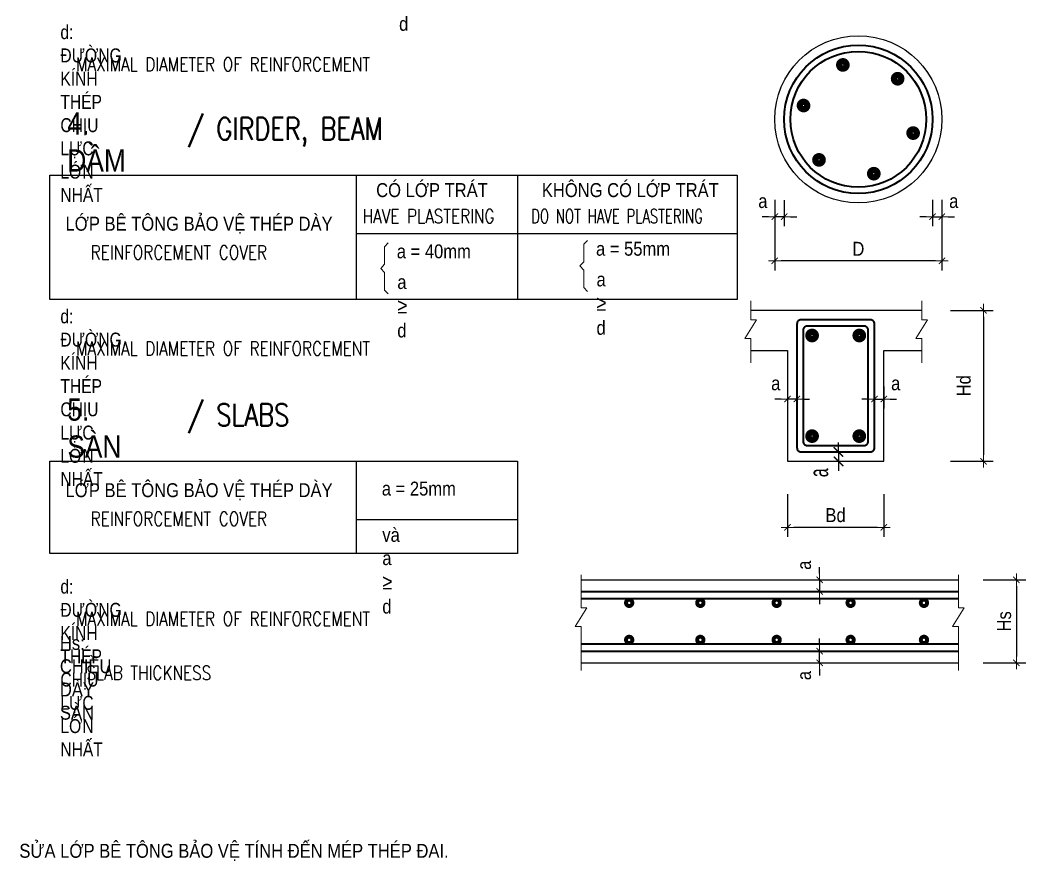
# Model space of a CAD drawing. Header units: millimetres. Extents: x 408913 to 1237273, y -191467 to -86666.
# Drawn here: x 576912 to 592786, y -188873 to -175608 of the extents above; entities that cross this region are included whole.
import ezdxf
from ezdxf.enums import TextEntityAlignment as Align

# ---------------------------------------------------------------- set-up
doc = ezdxf.new("R2010")
doc.units = ezdxf.units.MM
doc.header["$LTSCALE"] = 35
doc.header["$PDMODE"] = 3
for name, color, linetype, lineweight in [('02DIM', 1, 'Continuous', 18), ('03BORDER', 3, 'Continuous', 25), ('NDC_S_DIM', 1, 'Continuous', 9), ('NDC_S_ENG TEXT', 2, 'Continuous', 9), ('NDC_S_REBAR', 4, 'Continuous', 35), ('NDC_S_VN TEXT', 7, 'Continuous', 9)]:
    doc.layers.add(name, color=color, linetype=linetype, lineweight=lineweight)
doc.layers.add('AS-XXXX-ELEV', color=7, linetype='Continuous')
doc.layers.add('DIM', color=1, linetype='Continuous')
doc.styles.add('Arial', font='arial.ttf', dxfattribs={"width": 0.6})
doc.styles.add('NDC_ARIAL', font='arial.ttf', dxfattribs={"width": 0.85})
doc.styles.add('NDC_ROMANS', font='romans.shx', dxfattribs={"width": 0.8})
doc.styles.add('vnsimplex', font='vnsimplex.shx', dxfattribs={"width": 0.65})
doc.dimstyles.new('DIM1-25', dxfattribs={"dimscale": 1.2, "dimtxt": 250, "dimasz": 125, "dimexe": 125, "dimexo": 0.06, "dimgap": 100, "dimtad": 1, "dimdec": 0, "dimzin": 0, "dimdsep": 46, "dimtxsty": 'vnsimplex', "dimblk": 'ARCHTICK', "dimcen": 100, "dimdle": 125, "dimclrd": 256, "dimclre": 256, "dimclrt": 2, "dimadec": 0, "dimazin": 0, "dimtfac": 1, "dimtdec": 0, "dimtix": 1, "dimtmove": 2, "dimatfit": 0, "dimfxl": 1, "dimtolj": 1, "dimtzin": 0, "dimarcsym": 0})
doc.dimstyles.new('NDC_1-100', dxfattribs={"dimscale": 100, "dimtxt": 2.2, "dimasz": 1, "dimexe": 1.5, "dimexo": 2, "dimgap": 0.8, "dimtad": 1, "dimdec": 0, "dimdsep": 46, "dimtxsty": 'NDC_ARIAL', "dimblk": 'DIMMARK', "dimcen": 49999.938995, "dimdle": 1.5, "dimclrd": 1, "dimclre": 1, "dimclrt": 3, "dimadec": 0, "dimazin": 0, "dimtfac": 1, "dimtdec": 0, "dimtix": 1, "dimtmove": 2, "dimatfit": 3, "dimfxl": 1, "dimarcsym": 0})

# ---------------------------------------------------------------- blocks, each defined once
blk = doc.blocks.new('DIMMARK')
at = {"layer": 'NDC_S_DIM', "color": 1}
blk.add_line((-1.5, 0), (1, 0), dxfattribs=at)
at = {"layer": 'NDC_S_DIM', "color": 2, "const_width": 0.15}
blk.add_lwpolyline([(-0.5, -0.5), (0.5, 0.5)], dxfattribs=at)
blk = doc.blocks.new('*D124')
at = {"layer": 'DEFPOINTS', "color": 0, "ltscale": 30, "transparency": 16777216}
for p in [(589025, -181186), (589173, -181186), (589025, -181586)]:
    blk.add_point(p, dxfattribs=at)
at = {"layer": 'DIM', "color": 1, "lineweight": -2, "ltscale": 30, "transparency": 16777216}
for p, q in [((589025, -181386), (589025, -181736)), ((589173, -181386), (589173, -181736)), ((588925, -181586), (588825, -181586)), ((589173, -181586), (589025, -181586)), ((589273, -181586), (589373, -181586))]:
    blk.add_line(p, q, dxfattribs=at)
at = {"layer": 'DIM', "color": 1, "lineweight": -2, "ltscale": 30, "transparency": 16777216, "xscale": 100, "yscale": 100, "zscale": 100}
blk.add_blockref('DIMMARK', (589025, -181586), dxfattribs=at)
at = {"layer": 'DIM', "color": 1, "lineweight": -2, "ltscale": 30, "transparency": 16777216, "xscale": 100, "yscale": 100, "zscale": 100, "rotation": 180}
blk.add_blockref('DIMMARK', (589173, -181586), dxfattribs=at)
at = {"layer": 'DIM', "color": 3, "ltscale": 30, "transparency": 16777216, "insert": (588838, -181340), "char_height": 220, "attachment_point": 5, "style": 'NDC_ARIAL'}
blk.add_mtext('a', dxfattribs=at)
blk = doc.blocks.new('*D125')
at = {"layer": 'DEFPOINTS', "color": 0, "ltscale": 30, "transparency": 16777216}
for p in [(589023, -182886), (590542, -182886), (589023, -183611)]:
    blk.add_point(p, dxfattribs=at)
at = {"layer": 'DIM', "color": 1, "lineweight": -2, "ltscale": 30, "transparency": 16777216}
for p, q in [((589023, -183086), (589023, -183761)), ((590542, -183086), (590542, -183761)), ((590442, -183611), (589123, -183611))]:
    blk.add_line(p, q, dxfattribs=at)
at = {"layer": 'DIM', "color": 1, "lineweight": -2, "ltscale": 30, "transparency": 16777216, "xscale": 100, "yscale": 100, "zscale": 100, "rotation": 180}
blk.add_blockref('DIMMARK', (589023, -183611), dxfattribs=at)
at = {"layer": 'DIM', "color": 1, "lineweight": -2, "ltscale": 30, "transparency": 16777216, "xscale": 100, "yscale": 100, "zscale": 100}
blk.add_blockref('DIMMARK', (590542, -183611), dxfattribs=at)
at = {"layer": 'DIM', "color": 3, "ltscale": 30, "transparency": 16777216, "insert": (589782, -183419), "char_height": 220, "attachment_point": 5, "style": 'NDC_ARIAL'}
blk.add_mtext('Bd', dxfattribs=at)
blk = doc.blocks.new('*D126')
at = {"layer": 'DEFPOINTS', "color": 0, "ltscale": 30, "transparency": 16777216}
for p in [(589017, -185564), (589531, -185564), (589017, -185749)]:
    blk.add_point(p, dxfattribs=at)
at = {"layer": 'DIM', "color": 1, "lineweight": -2, "ltscale": 30, "transparency": 16777216}
for p, q in [((589531, -185464), (589531, -185364)), ((589217, -185564), (589681, -185564)), ((589531, -185749), (589531, -185564)), ((589217, -185749), (589681, -185749)), ((589531, -185849), (589531, -185949))]:
    blk.add_line(p, q, dxfattribs=at)
at = {"layer": 'DIM', "color": 1, "lineweight": -2, "ltscale": 30, "transparency": 16777216, "xscale": 100, "yscale": 100, "zscale": 100}
for p, rotation in [((589531, -185564), 270), ((589531, -185749), 90)]:
    blk.add_blockref('DIMMARK', p, dxfattribs=dict(at, rotation=rotation))
at = {"layer": 'DIM', "color": 3, "ltscale": 30, "transparency": 16777216, "insert": (589286, -185949), "char_height": 220, "attachment_point": 5, "rotation": 90, "style": 'NDC_ARIAL'}
blk.add_mtext('a', dxfattribs=at)
blk = doc.blocks.new('*D127')
at = {"layer": 'DEFPOINTS', "color": 0, "ltscale": 30, "transparency": 16777216}
for p in [(589017, -184439), (589017, -184624), (589531, -184624)]:
    blk.add_point(p, dxfattribs=at)
at = {"layer": 'DIM', "color": 1, "lineweight": -2, "ltscale": 30, "transparency": 16777216}
for p, q in [((589531, -184339), (589531, -184239)), ((589217, -184439), (589681, -184439)), ((589531, -184439), (589531, -184624)), ((589217, -184624), (589681, -184624)), ((589531, -184724), (589531, -184824))]:
    blk.add_line(p, q, dxfattribs=at)
at = {"layer": 'DIM', "color": 1, "lineweight": -2, "ltscale": 30, "transparency": 16777216, "xscale": 100, "yscale": 100, "zscale": 100}
for p, rotation in [((589531, -184439), 270), ((589531, -184624), 90)]:
    blk.add_blockref('DIMMARK', p, dxfattribs=dict(at, rotation=rotation))
at = {"layer": 'DIM', "color": 3, "ltscale": 30, "transparency": 16777216, "insert": (589286, -184208), "char_height": 220, "attachment_point": 5, "rotation": 90, "style": 'NDC_ARIAL'}
blk.add_mtext('a', dxfattribs=at)
blk = doc.blocks.new('*D128')
at = {"layer": 'DEFPOINTS', "color": 0, "ltscale": 30, "transparency": 16777216}
for p in [(591914, -184439), (591914, -185749), (592636, -185749)]:
    blk.add_point(p, dxfattribs=at)
at = {"layer": 'DIM', "color": 1, "lineweight": -2, "ltscale": 30, "transparency": 16777216}
for p, q in [((592114, -184439), (592786, -184439)), ((592636, -184539), (592636, -185649)), ((592114, -185749), (592786, -185749))]:
    blk.add_line(p, q, dxfattribs=at)
at = {"layer": 'DIM', "color": 1, "lineweight": -2, "ltscale": 30, "transparency": 16777216, "xscale": 100, "yscale": 100, "zscale": 100}
for p, rotation in [((592636, -184439), 90), ((592636, -185749), 270)]:
    blk.add_blockref('DIMMARK', p, dxfattribs=dict(at, rotation=rotation))
at = {"layer": 'DIM', "color": 3, "ltscale": 30, "transparency": 16777216, "insert": (592444, -185094), "char_height": 220, "attachment_point": 5, "rotation": 90, "style": 'NDC_ARIAL'}
blk.add_mtext('Hs', dxfattribs=at)
blk = doc.blocks.new('*D129')
at = {"layer": 'DEFPOINTS', "color": 0, "ltscale": 30, "transparency": 16777216}
for p in [(591396, -180187), (591396, -182568), (592118, -182568)]:
    blk.add_point(p, dxfattribs=at)
at = {"layer": 'DIM', "color": 1, "lineweight": -2, "ltscale": 30, "transparency": 16777216}
for p, q in [((591596, -180187), (592268, -180187)), ((592118, -180287), (592118, -182468)), ((591596, -182568), (592268, -182568))]:
    blk.add_line(p, q, dxfattribs=at)
at = {"layer": 'DIM', "color": 1, "lineweight": -2, "ltscale": 30, "transparency": 16777216, "xscale": 100, "yscale": 100, "zscale": 100}
for p, rotation in [((592118, -180187), 90), ((592118, -182568), 270)]:
    blk.add_blockref('DIMMARK', p, dxfattribs=dict(at, rotation=rotation))
at = {"layer": 'DIM', "color": 3, "ltscale": 30, "transparency": 16777216, "insert": (591806, -181377), "char_height": 220, "attachment_point": 5, "rotation": 90, "style": 'NDC_ARIAL'}
blk.add_mtext('Hd', dxfattribs=at)
blk = doc.blocks.new('_ArchTick')
at = {"color": 0, "linetype": 'ByBlock', "const_width": 0.15}
blk.add_lwpolyline([(-0.5, -0.5), (0.5, 0.5)], dxfattribs=at)
blk = doc.blocks.new('*D130')
at = {"layer": '02DIM', "lineweight": -2, "transparency": 16777216}
for p, q in [((589829, -182421), (589829, -182271)), ((589521, -182421), (589979, -182421)), ((589829, -182421), (589829, -182569)), ((589525, -182569), (589979, -182569)), ((589829, -182569), (589829, -182719))]:
    blk.add_line(p, q, dxfattribs=at)
at = {"layer": 'DEFPOINTS', "color": 0, "transparency": 16777216}
for p in [(589521, -182421), (589525, -182569), (589829, -182569)]:
    blk.add_point(p, dxfattribs=at)
at = {"layer": '02DIM', "lineweight": -2, "transparency": 16777216, "xscale": 150, "yscale": 150, "zscale": 150}
for p, rotation in [((589829, -182421), 270), ((589829, -182569), 90)]:
    blk.add_blockref('_ArchTick', p, dxfattribs=dict(at, rotation=rotation))
at = {"layer": '02DIM', "color": 2, "transparency": 16777216, "insert": (589518, -182750), "char_height": 300, "attachment_point": 5, "rotation": 90, "style": 'Arial'}
blk.add_mtext('\\A1;a', dxfattribs=at)
blk = doc.blocks.new('*D132')
at = {"layer": 'DEFPOINTS', "color": 0, "ltscale": 30, "transparency": 16777216}
for p in [(588822, -178245), (591461, -178245), (588822, -179406)]:
    blk.add_point(p, dxfattribs=at)
at = {"layer": 'DIM', "color": 1, "lineweight": -2, "ltscale": 30, "transparency": 16777216}
for p, q in [((588822, -178445), (588822, -179556)), ((591461, -178445), (591461, -179556)), ((591361, -179406), (588922, -179406))]:
    blk.add_line(p, q, dxfattribs=at)
at = {"layer": 'DIM', "color": 1, "lineweight": -2, "ltscale": 30, "transparency": 16777216, "xscale": 100, "yscale": 100, "zscale": 100, "rotation": 180}
blk.add_blockref('DIMMARK', (588822, -179406), dxfattribs=at)
at = {"layer": 'DIM', "color": 1, "lineweight": -2, "ltscale": 30, "transparency": 16777216, "xscale": 100, "yscale": 100, "zscale": 100}
blk.add_blockref('DIMMARK', (591461, -179406), dxfattribs=at)
at = {"layer": 'DIM', "color": 3, "ltscale": 30, "transparency": 16777216, "insert": (590142, -179216), "char_height": 220, "attachment_point": 5, "style": 'NDC_ARIAL'}
blk.add_mtext('D', dxfattribs=at)
blk = doc.blocks.new('*D133')
at = {"layer": 'DEFPOINTS', "color": 0, "ltscale": 30, "transparency": 16777216}
for p in [(588822, -178245), (588970, -178249), (588822, -178710)]:
    blk.add_point(p, dxfattribs=at)
at = {"layer": 'DIM', "color": 1, "lineweight": -2, "ltscale": 30, "transparency": 16777216}
for p, q in [((588822, -178445), (588822, -178860)), ((588970, -178449), (588970, -178860)), ((588722, -178710), (588622, -178710)), ((588970, -178710), (588822, -178710)), ((589070, -178710), (589170, -178710))]:
    blk.add_line(p, q, dxfattribs=at)
at = {"layer": 'DIM', "color": 1, "lineweight": -2, "ltscale": 30, "transparency": 16777216, "xscale": 100, "yscale": 100, "zscale": 100}
blk.add_blockref('DIMMARK', (588822, -178710), dxfattribs=at)
at = {"layer": 'DIM', "color": 1, "lineweight": -2, "ltscale": 30, "transparency": 16777216, "xscale": 100, "yscale": 100, "zscale": 100, "rotation": 180}
blk.add_blockref('DIMMARK', (588970, -178710), dxfattribs=at)
at = {"layer": 'DIM', "color": 3, "ltscale": 30, "transparency": 16777216, "insert": (588635, -178464), "char_height": 220, "attachment_point": 5, "style": 'NDC_ARIAL'}
blk.add_mtext('a', dxfattribs=at)
blk = doc.blocks.new('*D141')
at = {"layer": 'DEFPOINTS', "color": 0, "ltscale": 30, "transparency": 16777216}
for p in [(591313, -178243), (591461, -178245), (591461, -178710)]:
    blk.add_point(p, dxfattribs=at)
at = {"layer": 'DIM', "color": 1, "lineweight": -2, "ltscale": 30, "transparency": 16777216}
for p, q in [((591313, -178443), (591313, -178860)), ((591461, -178445), (591461, -178860)), ((591213, -178710), (591113, -178710)), ((591313, -178710), (591461, -178710)), ((591561, -178710), (591661, -178710))]:
    blk.add_line(p, q, dxfattribs=at)
at = {"layer": 'DIM', "color": 1, "lineweight": -2, "ltscale": 30, "transparency": 16777216, "xscale": 100, "yscale": 100, "zscale": 100}
blk.add_blockref('DIMMARK', (591313, -178710), dxfattribs=at)
at = {"layer": 'DIM', "color": 1, "lineweight": -2, "ltscale": 30, "transparency": 16777216, "xscale": 100, "yscale": 100, "zscale": 100, "rotation": 180}
blk.add_blockref('DIMMARK', (591461, -178710), dxfattribs=at)
at = {"layer": 'DIM', "color": 3, "ltscale": 30, "transparency": 16777216, "insert": (591648, -178464), "char_height": 220, "attachment_point": 5, "style": 'NDC_ARIAL'}
blk.add_mtext('a', dxfattribs=at)
blk = doc.blocks.new('*D156')
at = {"layer": 'DEFPOINTS', "color": 0, "ltscale": 30, "transparency": 16777216}
for p in [(590395, -181186), (590544, -181186), (590544, -181586)]:
    blk.add_point(p, dxfattribs=at)
at = {"layer": 'DIM', "color": 1, "lineweight": -2, "ltscale": 30, "transparency": 16777216}
for p, q in [((590395, -181386), (590395, -181736)), ((590544, -181386), (590544, -181736)), ((590295, -181586), (590195, -181586)), ((590395, -181586), (590544, -181586)), ((590644, -181586), (590744, -181586))]:
    blk.add_line(p, q, dxfattribs=at)
at = {"layer": 'DIM', "color": 1, "lineweight": -2, "ltscale": 30, "transparency": 16777216, "xscale": 100, "yscale": 100, "zscale": 100}
blk.add_blockref('DIMMARK', (590395, -181586), dxfattribs=at)
at = {"layer": 'DIM', "color": 1, "lineweight": -2, "ltscale": 30, "transparency": 16777216, "xscale": 100, "yscale": 100, "zscale": 100, "rotation": 180}
blk.add_blockref('DIMMARK', (590544, -181586), dxfattribs=at)
at = {"layer": 'DIM', "color": 3, "ltscale": 30, "transparency": 16777216, "insert": (590731, -181340), "char_height": 220, "attachment_point": 5, "style": 'NDC_ARIAL'}
blk.add_mtext('a', dxfattribs=at)

msp = doc.modelspace()

# ---------------------------------------------------------------- linework, layer by layer
at = {"layer": '02DIM'}
for points in [[(588447, -181015.7), (588447, -180629.8), (588350.6, -180629.8), (588534.1, -180338.4), (588447, -180338.4), (588447, -180035.5)], [(591144.6, -181015.7), (591144.6, -180629.8), (591048.2, -180629.8), (591231.7, -180338.4), (591144.6, -180338.4), (591144.6, -180035.5)], [(585768.9, -185871.3), (585768.9, -185173.2), (585672.5, -185173.2), (585856, -184881.7), (585768.9, -184881.7), (585768.9, -184361.9)], [(591723.6, -185871.3), (591723.6, -185173.2), (591627.2, -185173.2), (591810.7, -184881.7), (591723.6, -184881.7), (591723.6, -184361.9)]]:
    msp.add_lwpolyline(points, dxfattribs=at)
at = {"layer": '03BORDER'}
for p, q in [((588447, -180823.2), (589024.6, -180823.2)), ((590543.6, -180823.2), (591144.6, -180823.2)), ((585768.9, -184439.1), (591723.6, -184439.1)), ((585768.9, -185749.2), (591723.6, -185749.2))]:
    msp.add_line(p, q, dxfattribs=at)
for points in [[(591144.6, -180187), (588447, -180187)], [(589024.6, -180823.2), (589024.6, -182568.7), (590543.6, -182568.7), (590543.6, -180823.2)]]:
    msp.add_lwpolyline(points, dxfattribs=at)
msp.add_circle((590141.6, -177173.1), 1319.3, dxfattribs=at)
at = {"layer": 'AS-XXXX-ELEV'}
for p, q in [((582215.8, -178053.5), (582215.8, -180016.1)), ((584763, -178053.5), (584763, -180016.1)), ((582215.8, -178973.6), (588230.9, -178973.6)), ((582215.8, -182567.1), (582215.8, -184024)), ((584763, -182567.1), (584763, -184024)), ((582215.8, -183487.3), (584763, -183487.3))]:
    msp.add_line(p, q, dxfattribs=at)
msp.add_lwpolyline([(577382.2, -178053.5), (588230.9, -178053.5), (588230.9, -180016.1), (577382.2, -180016.1)], close=True, dxfattribs=at)
msp.add_lwpolyline([(584763, -184024), (577382.2, -184024), (577382.2, -182567.1), (584763, -182567.1)], dxfattribs=at)
at = {"layer": 'NDC_S_REBAR'}
for p, q in [((585768.9, -184624.4), (591723.6, -184624.4)), ((591723.6, -184736.9), (585768.9, -184736.9)), ((591723.6, -185451.4), (585768.9, -185451.4)), ((585768.9, -185563.9), (591723.6, -185563.9))]:
    msp.add_line(p, q, dxfattribs=at)
at = {"layer": 'NDC_S_REBAR', "const_width": 100}
for points in [[(589868.4, -176365.6, -1), (589926.4, -176265.1, -1)], [(590704.3, -176532.7, -1), (590820.3, -176532.7, -1)], [(589305.6, -177005.9, -1), (589247.6, -176905.5, -1)], [(590977.5, -177340.3, -1), (591035.5, -177440.7, -1)], [(589578.8, -177813.5, -1), (589462.8, -177813.5, -1)], [(590414.8, -177980.6, -1), (590356.7, -178081.1, -1)], [(589353.5, -180584.1, -1), (589469.6, -180584.1, -1)], [(590214.6, -180584.1, 1), (590098.6, -180584.1, 1)], [(589353.5, -182171.5, 1), (589469.6, -182171.5, 1)], [(590214.6, -182171.5, -1), (590098.6, -182171.5, -1)], [(586493.7, -184801.8, 1), (586556.2, -184801.8, 1)], [(587616.8, -184801.8, 1), (587679.3, -184801.8, 1)], [(588821.5, -184801.8, 1), (588884, -184801.8, 1)], [(589988.4, -184801.8, 1), (590050.9, -184801.8, 1)], [(591146.1, -184801.8, 1), (591208.6, -184801.8, 1)], [(586493.7, -185386.5, -1), (586556.2, -185386.5, -1)], [(587616.8, -185386.5, -1), (587679.3, -185386.5, -1)], [(588821.5, -185386.5, -1), (588884, -185386.5, -1)], [(589988.4, -185386.5, -1), (590050.9, -185386.5, -1)], [(591146.1, -185386.5, -1), (591208.6, -185386.5, -1)]]:
    msp.add_lwpolyline(points, format="xyb", close=True, dxfattribs=at)
at = {"layer": 'NDC_S_REBAR'}
for points in [[(589172.7, -180400.5), (589172.7, -182355.1, 0.4142136), (589238.1, -182420.5), (590330, -182420.5, 0.4142136), (590395.4, -182355.1), (590395.4, -180400.5, 0.4142136), (590330, -180335.1), (589238.1, -180335.1, 0.4142136)], [(590296.2, -180499.1, 0.4142136), (590231.4, -180434.3), (589336.7, -180434.3, 0.4142136), (589271.9, -180499.1), (589271.9, -182256.5, 0.4142136), (589336.7, -182321.3), (590231.4, -182321.3, 0.4142136), (590296.2, -182256.5)]]:
    msp.add_lwpolyline(points, format="xyb", close=True, dxfattribs=at)
for radius in [1171.2, 1071.9]:
    msp.add_circle((590141.6, -177173.1), radius, dxfattribs=at)
at = {"layer": 'NDC_S_VN TEXT'}
for points in [[(582721.2, -179928.8), (582664.5, -179868.3), (582664.5, -179592.3), (582602.6, -179526.5), (582664.5, -179460.7), (582664.5, -179184.7), (582721.2, -179124.3)], [(585865.4, -179887.6), (585808.7, -179827.2), (585808.7, -179551.2), (585746.7, -179485.4), (585808.7, -179419.6), (585808.7, -179143.6), (585865.4, -179083.1)]]:
    msp.add_lwpolyline(points, dxfattribs=at)

# ---------------------------------------------------------------- texts
at = {"layer": 'DEFPOINTS', "color": 1, "style": 'NDC_ARIAL', "width": 0.85}
msp.add_text('SỬA LỚP BÊ TÔNG BẢO VỆ TÍNH ĐẾN MÉP THÉP ĐAI.', height=220, dxfattribs=at).set_placement((576900.2, -188824.3))
at = {"layer": 'NDC_S_ENG TEXT', "style": 'NDC_ROMANS'}
for s, height, width, p in [('MAXIMAL DIAMETER OF REINFORCEMENT', 220, 0.8, (577794, -176415.5)), ('/ GIRDER, BEAM', 350, 0.8, (579553.4, -177497)), ('HAVE PLASTERING', 220, 0.8, (582317.5, -178811.8)), ('DO NOT HAVE PLASTERING', 220, 0.7, (584975.7, -178811.8)), ('REINFORCEMENT COVER', 220, 0.8, (578026, -179383.1)), ('MAXIMAL DIAMETER OF REINFORCEMENT', 220, 0.8, (577794, -180899.1)), ('/ SLABS', 350, 0.8, (579553.4, -182010.6)), ('REINFORCEMENT COVER', 220, 0.8, (578026, -183587.2)), ('MAXIMAL DIAMETER OF REINFORCEMENT', 220, 0.8, (577794, -185162.9)), ('SLAB THICKNESS', 220, 0.8, (577959.1, -186016.9))]:
    msp.add_text(s, height=height, dxfattribs=dict(at, width=width)).set_placement(p)
at = {"layer": 'NDC_S_VN TEXT', "style": 'NDC_ARIAL', "width": 0.85}
for s, p in [('CÓ LỚP TRÁT', (582531.6, -178290)), ('KHÔNG CÓ LỚP TRÁT', (585146.4, -178290)), ('LỚP BÊ TÔNG BẢO VỆ THÉP DÀY', (577628.3, -178820.4)), ('LỚP BÊ TÔNG BẢO VỆ THÉP DÀY', (577628.3, -183024.5))]:
    msp.add_text(s, height=220, dxfattribs=at).set_placement(p, align=Align.MIDDLE_LEFT)
for s, p in [('a = 40mm', (582857.2, -179366.3)), ('a = 55mm', (586001.3, -179325.1)), ('a = 25mm', (582620.9, -183109.2))]:
    msp.add_text(s, height=220, dxfattribs=at).set_placement(p)
at = {"layer": 'NDC_S_VN TEXT', "attachment_point": 1, "style": 'NDC_ARIAL'}
for s, insert, char_height, width in [('a {\\H1.083x;≥} d', (582893.3, -174792.9), 220, 0.75), ('{\\W0.8;d: ĐƯỜNG KÍNH THÉP CHỊU LỰC LỚN NHẤT}', (577547.8, -175688.2), 220, 0.75), ('4. DẦM', (577657.1, -177064.1), 350, 0.85), ('a {\\H1.083x;≥} d', (582865.1, -179630.4), 220, 0.75), ('a {\\H1.083x;≥} d', (586009.3, -179589.2), 220, 0.75), ('{\\W0.8;d: ĐƯỜNG KÍNH THÉP CHỊU LỰC LỚN NHẤT}', (577547.8, -180171.9), 220, 0.75), ('5. SÀN', (577657.1, -181577.7), 350, 0.85), ('và a {\\H1.083x;≥} d', (582628.8, -183619.4), 220, 0.75), ('{\\W0.8;d: ĐƯỜNG KÍNH THÉP CHỊU LỰC LỚN NHẤT}', (577547.8, -184435.7), 220, 0.75), ('Hs: CHIỀU DÀY SÀN', (577540.2, -185325.1), 220, 0.75)]:
    msp.add_mtext(s, dxfattribs=dict(at, insert=insert, char_height=char_height, width=width))

# ---------------------------------------------------------------- dimensions: what is measured, and where the dimension line sits
at = {"layer": '02DIM'}
dim = msp.add_linear_dim(base=(589829, -182568.7), p1=(589521.1, -182420.5), p2=(589524.6, -182568.7), angle=90, text='a', dimstyle='DIM1-25', override={"dimtxsty": 'Arial'}, dxfattribs=at)
dim.commit()
dim.dimension.update_dxf_attribs({"geometry": '*D130', "text_midpoint": (589517.7, -182750.2), "dimtype": 160})
at = {"layer": 'DIM', "ltscale": 30}
for base, p1, p2, picture, middle in [((588822.3, -178709.5), (588970.4, -178249.4), (588822.3, -178245), '*D133', (588635.3, -178464)), ((589024.6, -181585.8), (589172.7, -181185.6), (589024.6, -181185.6), '*D124', (588837.6, -181340.3))]:
    dim = msp.add_linear_dim(base=base, p1=p1, p2=p2, text='a', dimstyle='NDC_1-100', dxfattribs=at)
    dim.commit()
    dim.dimension.update_dxf_attribs({"geometry": picture, "text_midpoint": middle, "dimtype": 160})
for base, p1, p2, text, picture, middle in [((588822.3, -179406.2), (591460.8, -178245), (588822.3, -178245), 'D', '*D132', (590141.6, -179216.2)), ((589022.6, -183610.8), (590541.6, -182886.3), (589022.6, -182886.3), 'Bd', '*D125', (589782.1, -183419))]:
    dim = msp.add_linear_dim(base=base, p1=p1, p2=p2, text=text, dimstyle='NDC_1-100', dxfattribs=at)
    dim.commit()
    dim.dimension.update_dxf_attribs({"geometry": picture, "text_midpoint": middle})
for base, p1, p2, angle, text, picture, middle in [((591460.8, -178709.5), (591312.7, -178242.6), (591460.8, -178245), 180, 'a', '*D141', (591647.8, -178464)), ((592117.5, -182567.7), (591395.5, -180187), (591395.5, -182567.7), 90, 'Hd', '*D129', (591806.2, -181377.3)), ((590543.6, -181585.8), (590395.4, -181185.6), (590543.6, -181185.6), 180, 'a', '*D156', (590730.5, -181340.3)), ((589531.3, -184624.4), (589017, -184439.1), (589017, -184624.4), 90, 'a', '*D127', (589285.7, -184208.3)), ((589531.3, -185563.9), (589017, -185749.2), (589017, -185563.9), 270, 'a', '*D126', (589285.7, -185949.2))]:
    dim = msp.add_linear_dim(base=base, p1=p1, p2=p2, angle=angle, text=text, dimstyle='NDC_1-100', dxfattribs=at)
    dim.commit()
    dim.dimension.update_dxf_attribs({"geometry": picture, "text_midpoint": middle, "dimtype": 160})
dim = msp.add_linear_dim(base=(592636, -185749.2), p1=(591913.9, -184439.1), p2=(591913.9, -185749.2), angle=90, text='Hs', dimstyle='NDC_1-100', dxfattribs=at)
dim.commit()
dim.dimension.update_dxf_attribs({"geometry": '*D128', "text_midpoint": (592444.2, -185094.2)})

doc.saveas('drawing.dxf')
